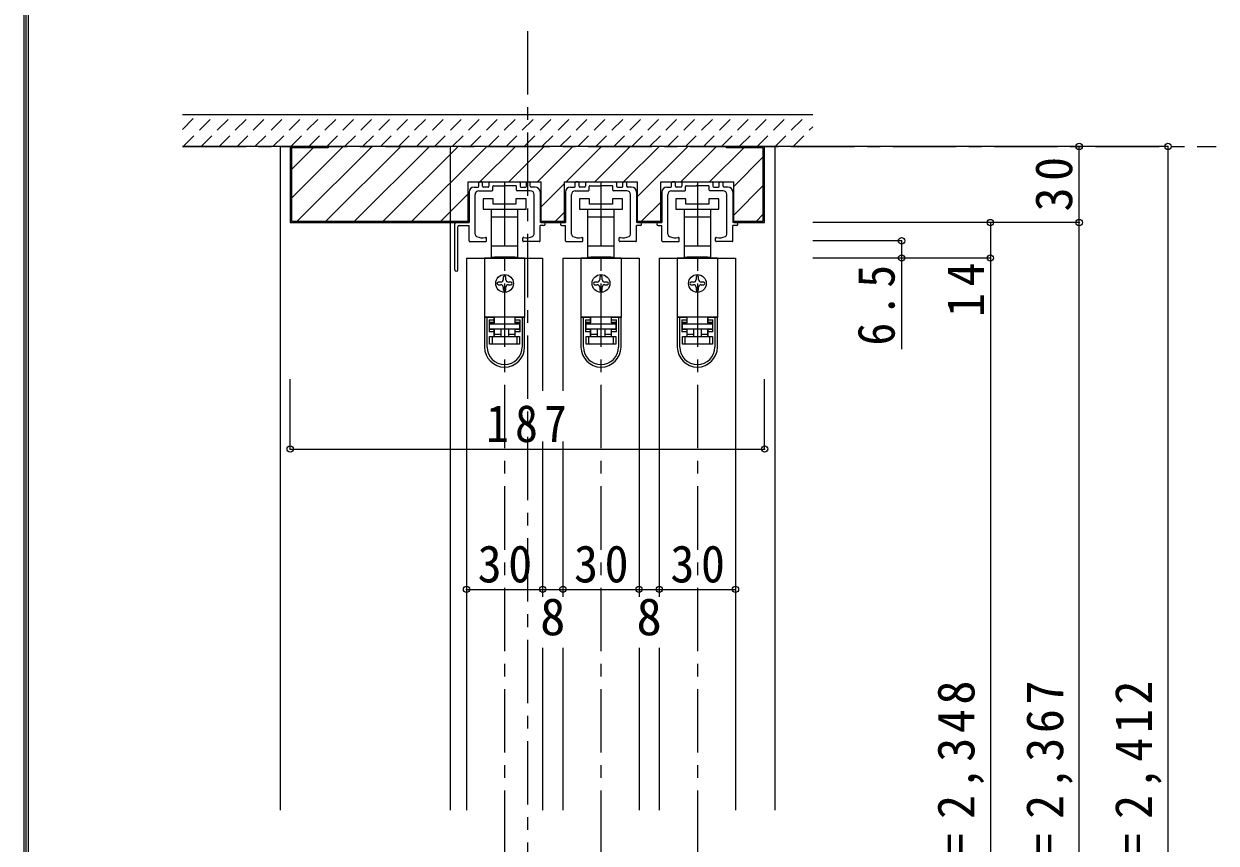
# Model space of a CAD drawing. Units: millimetres at full size, sheet at 1:5; details may follow other scales. Extents: x -973 to 977, y -718 to 696.
# Drawn here: x -973.3 to -503.3, y -322.7 to 0.4 of the extents above; entities that cross this region are included whole.
import ezdxf
from ezdxf.enums import TextEntityAlignment as Align

# ---------------------------------------------------------------- set-up
doc = ezdxf.new("R2010")
doc.units = ezdxf.units.MM
doc.header["$LTSCALE"] = 5
doc.header["$PDMODE"] = 32
doc.header["$PDSIZE"] = 2.5
doc.linetypes.add('CHAIN1', pattern=[8, 5, -1, 1, -1])
doc.linetypes.add('DASHED1', pattern=[1.8, 1.2, -0.6])
for name, color, linetype in [('0-0_補助線', 3, 'Continuous'), ('0-1_通り芯', 4, 'CHAIN1'), ('0-4_枠', 3, 'Continuous'), ('0-6_扉', 6, 'Continuous'), ('0-7_金物', 7, 'Continuous'), ('0-B_寸法', 7, 'Continuous'), ('0-C_ハッチ', 4, 'DASHED1'), ('F-1_枠', 6, 'Continuous')]:
    doc.layers.add(name, color=color, linetype=linetype)
doc.styles.add('ＭＳ ゴシック', font='')
doc.styles.get('ＭＳ ゴシック').set_extended_font_data('MS Gothic')

# ---------------------------------------------------------------- blocks, each defined once
blk = doc.blocks.new('下荷重(戸車)')
at = {"layer": '0-7_金物'}
for p, q in [((8.5, 37.107), (4.5, 37.107)), ((5.25, 30.107), (5.25, 33.107)), ((-5.25, 30.107), (0, 30.107)), ((0, 30.107), (5.25, 30.107)), ((5.25, 18.507), (5.25, 30.107)), ((0, 18.507), (-5.25, 18.507)), ((-5.25, 18.507), (-5.25, 14.107)), ((-5.25, 14.107), (-4, 14.107)), ((-4, 14.107), (-4, 13.807)), ((4, 14.107), (-4, 14.107)), ((5.25, 18.507), (0, 18.507)), ((4, 14.107), (5.25, 14.107)), ((4, 13.807), (4, 14.107)), ((5.25, 14.107), (5.25, 18.507)), ((7.9, 13.807), (-7.9, 13.807)), ((-7.9, 13.807), (-7.9, -9.493)), ((7.9, 13.807), (7.9, -9.493)), ((-0.5, 6.307), (-0.5, 5.307)), ((0.5, 5.307), (0.5, 6.307)), ((-1.5, 4.307), (-2.5, 4.307)), ((-2.5, 3.307), (-1.5, 3.307)), ((-0.5, 2.307), (-0.5, 1.307)), ((0.5, 1.307), (0.5, 2.307)), ((2.5, 4.307), (1.5, 4.307)), ((1.5, 3.307), (2.5, 3.307)), ((7.9, -9.493), (-7.9, -9.493)), ((-7.9, -9.493), (-7.9, -9.593)), ((-6.9, -9.593), (-7.9, -9.593)), ((-7.9, -9.593), (-7.9, -21.293)), ((-4.2, -9.593), (-6.9, -9.593)), ((-6.9, -21.293), (-6.9, -9.593)), ((-6.1, -10.593), (-6.1, -15.293)), ((-6.1, -10.593), (-4.2, -10.593)), ((-5.9, -11.693), (-5.9, -12.193)), ((-4, -11.693), (-5.9, -11.693)), ((-5.9, -12.193), (5.9, -12.193)), ((-5.9, -14.193), (-5.9, -12.193)), ((-4.9, -9.593), (-4.9, -9.493)), ((-4.2, -9.593), (-4.2, -10.593)), ((-4, -11.693), (-4, -9.493)), ((4, -9.493), (4, -11.693)), ((5.9, -11.693), (4, -11.693)), ((6.9, -9.593), (4.2, -9.593)), ((4.2, -10.593), (4.2, -9.593)), ((4.2, -11.593), (4.2, -10.593)), ((4.2, -10.593), (6.1, -10.593)), ((6.1, -11.593), (4.2, -11.593)), ((4.9, -9.493), (4.9, -9.593)), ((5.9, -12.193), (5.9, -11.693)), ((5.9, -12.193), (5.9, -14.193)), ((6.1, -15.293), (6.1, -10.593)), ((6.9, -9.593), (6.9, -21.293)), ((7.9, -9.593), (6.9, -9.593)), ((7.9, -9.493), (7.9, -9.593)), ((7.9, -21.293), (7.9, -9.593)), ((-6.1, -14.293), (-4.2, -14.293)), ((-4.2, -15.293), (-6.1, -15.293)), ((5.9, -14.193), (-5.9, -14.193)), ((-5.9, -17.193), (-4.9, -17.193)), ((-4.9, -17.193), (4.9, -17.193)), ((-4.9, -17.193), (-4.9, -20.193)), ((-4.2, -14.293), (-4.2, -15.293)), ((-4.2, -15.293), (-4.2, -17.193)), ((-4, -16.193), (-4, -14.193)), ((-1.5, -14.193), (-1.5, -17.193)), ((1.5, -14.193), (1.5, -17.193)), ((1.5, -16.193), (4, -16.193)), ((6.1, -15.293), (4.2, -15.293)), ((4.2, -17.193), (4.2, -15.293)), ((4.9, -17.193), (5.9, -17.193)), ((5.9, -17.193), (5.9, -20.193)), ((4.9, -20.193), (-4.9, -20.193))]:
    blk.add_line(p, q, dxfattribs=at)
for points in [[(-8.5, 33.107), (0, 33.107), (8.5, 33.107), (8.5, 37.107)], [(4.5, 37.107), (4.5, 35.107), (-4.5, 35.107), (-4.5, 37.107), (-8.5, 37.107), (-8.5, 33.107)], [(-5.25, 33.107), (-5.25, 30.107), (-5.25, 18.507)], [(-4.2, -10.593), (-4.2, -11.593), (-6.1, -11.593)], [(-4.9, -20.193), (-5.9, -20.193), (-5.9, -17.193)], [(-4, -17.193), (-4, -16.193), (-1.5, -16.193)], [(4, -14.193), (4, -16.193), (4, -17.193)], [(4.2, -15.293), (4.2, -14.293), (6.1, -14.293)], [(5.9, -20.193), (4.9, -20.193), (4.9, -17.193)]]:
    blk.add_lwpolyline(points, dxfattribs=at)
blk.add_circle((0, 3.807), 3.5, dxfattribs=at)
for centre, radius, start, end in [((-1.5, 5.307), 1, 270, 0), ((0, 6.307), 0.5, 90, 180), ((0, 6.307), 0.5, 0, 90), ((1.5, 5.307), 1, 180, 270), ((-2.5, 3.807), 0.5, 90, 180), ((-2.5, 3.807), 0.5, 180, 270), ((-1.5, 2.307), 1, 0, 90), ((0, 1.307), 0.5, 180, 270), ((0, 1.307), 0.5, 270, 0), ((1.5, 2.307), 1, 90, 180), ((2.5, 3.807), 0.5, 0, 90), ((2.5, 3.807), 0.5, 270, 0), ((0, -21.293), 7.9, 180, 0), ((0, -21.293), 6.9, 180, 0)]:
    blk.add_arc(centre, radius, start, end, dxfattribs=at)
blk = doc.blocks.new('03')
at = {"layer": '0-B_寸法'}
for p, q in [((-8.029, 9.476), (-8.929, 9.476)), ((-4.929, 9.476), (6.771, 9.476)), ((9.871, 9.476), (10.771, 9.476)), ((-13.079, 5.476), (-13.079, -6.524)), ((-11.079, 7.476), (-9.529, 7.476)), ((-9.229, 7.776), (-9.229, 9.176)), ((-9.229, 5.976), (-4.029, 5.976)), ((-7.729, 7.776), (-7.729, 9.176)), ((-5.529, 7.476), (-7.429, 7.476)), ((-5.229, 9.176), (-5.229, 7.776)), ((-3.729, 6.276), (-3.729, 7.676)), ((-3.429, 7.976), (0.621, 7.976)), ((0.921, 8.276), (0.621, 7.976)), ((0.921, 8.276), (1.221, 7.976)), ((5.271, 7.976), (1.221, 7.976)), ((5.571, 6.276), (5.571, 7.676)), ((11.071, 5.976), (5.871, 5.976)), ((7.071, 9.176), (7.071, 7.776)), ((7.371, 7.476), (9.271, 7.476)), ((9.571, 7.776), (9.571, 9.176)), ((11.071, 7.776), (11.071, 9.176)), ((12.921, 7.476), (11.371, 7.476)), ((14.921, 5.476), (14.921, -6.524)), ((-10.679, -11.096), (-10.679, 4.476)), ((12.521, -11.096), (12.521, 4.476)), ((-18.679, -25.124), (-18.679, -7.024)), ((-18.179, -6.524), (-13.079, -6.524)), ((-17.479, -25.124), (-17.479, -8.224)), ((-16.979, -7.724), (-13.079, -7.724)), ((-13.079, -13.724), (-13.079, -7.724)), ((16.321, -6.524), (14.921, -6.524)), ((16.321, -7.724), (14.921, -7.724)), ((14.921, -13.724), (14.921, -7.724)), ((-12.779, -14.024), (-6.529, -14.024)), ((-6.229, -13.724), (-6.229, -12.649)), ((8.071, -13.724), (8.071, -12.649)), ((14.621, -14.024), (8.371, -14.024))]:
    blk.add_line(p, q, dxfattribs=at)
for centre, radius, start, end in [((-8.929, 9.176), 0.3, 90, 180), ((-8.029, 9.176), 0.3, 0, 90), ((-4.929, 9.176), 0.3, 90, 180), ((6.771, 9.176), 0.3, 0, 90), ((9.871, 9.176), 0.3, 90, 180), ((10.771, 9.176), 0.3, 0, 90), ((-11.079, 5.476), 2, 90, 180), ((-9.229, 4.476), 1.5, 90, 180), ((-9.529, 7.776), 0.3, 270, 0), ((-7.429, 7.776), 0.3, 180, 270), ((-5.529, 7.776), 0.3, 270, 0), ((-4.029, 6.276), 0.3, 270, 0), ((-3.429, 7.676), 0.3, 90, 180), ((5.271, 7.676), 0.3, 0, 90), ((5.871, 6.276), 0.3, 180, 270), ((7.371, 7.776), 0.3, 180, 270), ((9.271, 7.776), 0.3, 270, 0), ((11.371, 7.776), 0.3, 180, 270), ((11.071, 4.476), 1.5, 0, 90), ((12.921, 5.476), 2, 0, 90), ((-18.179, -7.024), 0.5, 90, 180), ((-16.979, -8.224), 0.5, 90, 180), ((16.321, -7.124), 0.6, 0, 90), ((16.321, -7.124), 0.6, 270, 0), ((-12.779, -13.724), 0.3, 180, 270), ((-9.679, -11.096), 1, 180, 243.25632), ((-7.879, -7.524), 5, 243.25632, 284.75682), ((-6.529, -12.649), 0.3, 0, 104.75682), ((-6.529, -13.724), 0.3, 270, 0), ((8.371, -12.649), 0.3, 75.24318, 180), ((8.371, -13.724), 0.3, 180, 270), ((9.721, -7.524), 5, 255.24318, 296.74368), ((11.521, -11.096), 1, 296.74368, 0), ((14.621, -13.724), 0.3, 270, 0), ((-18.079, -25.124), 0.6, 180, 0)]:
    blk.add_arc(centre, radius, start, end, dxfattribs=at)
blk = doc.blocks.new('02')
at = {"layer": '0-B_寸法'}
for p, q in [((-12, 6.623), (-10.45, 6.623)), ((-10.15, 6.923), (-10.15, 8.323)), ((-10.15, 5.123), (-4.95, 5.123)), ((-8.95, 8.623), (-9.85, 8.623)), ((-8.65, 6.923), (-8.65, 8.323)), ((-6.45, 6.623), (-8.35, 6.623)), ((-6.15, 8.323), (-6.15, 6.923)), ((-5.85, 8.623), (5.85, 8.623)), ((-4.65, 5.423), (-4.65, 6.823)), ((-4.35, 7.123), (-0.3, 7.123)), ((0, 7.423), (-0.3, 7.123)), ((0, 7.423), (0.3, 7.123)), ((4.35, 7.123), (0.3, 7.123)), ((4.65, 5.423), (4.65, 6.823)), ((10.15, 5.123), (4.95, 5.123)), ((6.15, 8.323), (6.15, 6.923)), ((6.45, 6.623), (8.35, 6.623)), ((8.65, 6.923), (8.65, 8.323)), ((8.95, 8.623), (9.85, 8.623)), ((10.15, 6.923), (10.15, 8.323)), ((12, 6.623), (10.45, 6.623)), ((-14, 4.623), (-14, -7.377)), ((-11.6, -11.949), (-11.6, 3.623)), ((11.6, -11.949), (11.6, 3.623)), ((14, 4.623), (14, -7.377)), ((-15.4, -7.377), (-14, -7.377)), ((-15.4, -8.577), (-14, -8.577)), ((-14, -14.577), (-14, -8.577)), ((15.4, -7.377), (14, -7.377)), ((15.4, -8.577), (14, -8.577)), ((14, -14.577), (14, -8.577)), ((-7.15, -14.577), (-7.15, -13.502)), ((7.15, -14.577), (7.15, -13.502)), ((-13.7, -14.877), (-7.45, -14.877)), ((13.7, -14.877), (7.45, -14.877))]:
    blk.add_line(p, q, dxfattribs=at)
for centre, radius, start, end in [((-12, 4.623), 2, 90, 180), ((-10.15, 3.623), 1.5, 90, 180), ((-10.45, 6.923), 0.3, 270, 0), ((-9.85, 8.323), 0.3, 90, 180), ((-8.95, 8.323), 0.3, 0, 90), ((-8.35, 6.923), 0.3, 180, 270), ((-6.45, 6.923), 0.3, 270, 0), ((-5.85, 8.323), 0.3, 90, 180), ((-4.95, 5.423), 0.3, 270, 0), ((-4.35, 6.823), 0.3, 90, 180), ((4.35, 6.823), 0.3, 0, 90), ((4.95, 5.423), 0.3, 180, 270), ((5.85, 8.323), 0.3, 0, 90), ((6.45, 6.923), 0.3, 180, 270), ((8.35, 6.923), 0.3, 270, 0), ((8.95, 8.323), 0.3, 90, 180), ((9.85, 8.323), 0.3, 0, 90), ((10.45, 6.923), 0.3, 180, 270), ((10.15, 3.623), 1.5, 0, 90), ((12, 4.623), 2, 0, 90), ((-15.4, -7.977), 0.6, 90, 180), ((-15.4, -7.977), 0.6, 180, 270), ((15.4, -7.977), 0.6, 0, 90), ((15.4, -7.977), 0.6, 270, 0), ((-10.6, -11.949), 1, 180, 243.25632), ((-8.8, -8.377), 5, 243.25632, 284.75682), ((-7.45, -13.502), 0.3, 0, 104.75682), ((7.45, -13.502), 0.3, 75.24318, 180), ((8.8, -8.377), 5, 255.24318, 296.74368), ((10.6, -11.949), 1, 296.74368, 0), ((-13.7, -14.577), 0.3, 180, 270), ((-7.45, -14.577), 0.3, 270, 0), ((7.45, -14.577), 0.3, 180, 270), ((13.7, -14.577), 0.3, 270, 0)]:
    blk.add_arc(centre, radius, start, end, dxfattribs=at)

msp = doc.modelspace()

# ---------------------------------------------------------------- linework, layer by layer
at = {"layer": '0-0_補助線'}
for p, q in [((-798.247, -78), (-798.247, -62)), ((-798.247, -62), (-769.447, -62)), ((-769.447, -78), (-769.447, -62)), ((-760.247, -62), (-731.447, -62)), ((-760.247, -78), (-760.247, -62)), ((-731.447, -78), (-731.447, -62)), ((-722.247, -62), (-693.447, -62)), ((-693.447, -78), (-693.447, -62)), ((-769.447, -77.5), (-760.247, -77.5)), ((-769.447, -78), (-760.247, -78)), ((-731.447, -77.5), (-722.247, -77.5))]:
    msp.add_line(p, q, dxfattribs=at)
at = {"layer": '0-0_補助線', "color": 6}
for p, q in [((-798.847, -92), (-768.847, -92)), ((-760.847, -92), (-730.847, -92)), ((-722.847, -92), (-692.847, -92))]:
    msp.add_line(p, q, dxfattribs=at)
at = {"layer": '0-0_補助線'}
msp.add_lwpolyline([(-731.447, -78), (-722.247, -78), (-722.247, -62)], dxfattribs=at)
at = {"layer": '0-1_通り芯'}
for p, q in [((-774.847, -2.5), (-774.847, -577.5)), ((-910.847, -48), (-503.347, -48)), ((-783.847, -62), (-783.847, -567.5)), ((-745.847, -62), (-745.847, -567.5)), ((-707.847, -62), (-707.847, -567.5))]:
    msp.add_line(p, q, dxfattribs=at)
at = {"layer": '0-4_枠', "color": 4}
for p, q in [((-872.347, -48), (-868.347, -48)), ((-872.347, -48), (-872.347, -309.75)), ((-805.347, -48), (-805.347, -309.75)), ((-681.347, -48), (-677.347, -48)), ((-677.347, -48), (-677.347, -309.75))]:
    msp.add_line(p, q, dxfattribs=at)
at = {"layer": '0-4_枠'}
for p, q in [((-867.847, -48.5), (-867.847, -77.5)), ((-696.347, -48.5), (-696.347, -48)), ((-681.847, -48.5), (-696.347, -48.5)), ((-681.847, -77.5), (-681.847, -48.5)), ((-681.347, -78), (-681.347, -48)), ((-868.347, -78), (-798.247, -78)), ((-867.847, -77.5), (-798.247, -77.5)), ((-693.447, -77.5), (-681.847, -77.5)), ((-693.447, -78), (-681.347, -78))]:
    msp.add_line(p, q, dxfattribs=at)
for points in [[(-681.347, -48), (-868.347, -48), (-868.347, -78)], [(-853.347, -48), (-853.347, -48.5), (-867.847, -48.5)]]:
    msp.add_lwpolyline(points, dxfattribs=at)
at = {"layer": '0-6_扉'}
for p, q in [((-798.847, -92), (-798.847, -309.75)), ((-768.847, -92), (-768.847, -144.304)), ((-760.847, -92), (-760.847, -144.304)), ((-730.847, -92), (-730.847, -225.651)), ((-722.847, -92), (-722.847, -225.651)), ((-692.847, -92), (-692.847, -309.75)), ((-768.847, -164.304), (-768.847, -225.651)), ((-760.847, -164.304), (-760.847, -225.651)), ((-768.847, -245.651), (-768.847, -309.75)), ((-760.847, -245.651), (-760.847, -309.75)), ((-730.847, -245.651), (-730.847, -309.75)), ((-722.847, -245.651), (-722.847, -309.75))]:
    msp.add_line(p, q, dxfattribs=at)
at = {"layer": '0-B_寸法', "color": 2}
for p, q in [((-662.347, -35.5), (-910.847, -35.5)), ((-662.347, -48), (-910.847, -48))]:
    msp.add_line(p, q, dxfattribs=at)
at = {"layer": '0-B_寸法', "color": 4, "linetype": 'DASHED1'}
for p, q in [((-910.847, -41.253), (-905.094, -35.5)), ((-910.523, -48), (-898.023, -35.5)), ((-903.452, -48), (-890.952, -35.5)), ((-896.381, -48), (-883.881, -35.5)), ((-889.31, -48), (-876.81, -35.5)), ((-882.239, -48), (-869.739, -35.5)), ((-875.168, -48), (-862.668, -35.5)), ((-868.096, -48), (-855.596, -35.5)), ((-861.025, -48), (-848.525, -35.5)), ((-853.954, -48), (-841.454, -35.5)), ((-846.883, -48), (-834.383, -35.5)), ((-839.812, -48), (-827.312, -35.5)), ((-832.741, -48), (-820.241, -35.5)), ((-825.67, -48), (-813.17, -35.5)), ((-818.599, -48), (-806.099, -35.5)), ((-811.528, -48), (-799.028, -35.5)), ((-804.457, -48), (-791.957, -35.5)), ((-797.386, -48), (-784.886, -35.5)), ((-790.315, -48), (-777.815, -35.5)), ((-783.244, -48), (-770.744, -35.5)), ((-776.173, -48), (-763.673, -35.5)), ((-769.101, -48), (-756.601, -35.5)), ((-762.03, -48), (-749.53, -35.5)), ((-754.959, -48), (-742.459, -35.5)), ((-747.888, -48), (-735.388, -35.5)), ((-740.817, -48), (-728.317, -35.5)), ((-733.746, -48), (-721.246, -35.5)), ((-726.675, -48), (-714.175, -35.5)), ((-719.604, -48), (-707.104, -35.5)), ((-712.533, -48), (-700.033, -35.5)), ((-705.462, -48), (-692.962, -35.5)), ((-698.391, -48), (-685.891, -35.5)), ((-691.32, -48), (-678.82, -35.5)), ((-684.249, -48), (-671.749, -35.5)), ((-677.178, -48), (-664.678, -35.5)), ((-670.107, -48), (-662.347, -40.24))]:
    msp.add_line(p, q, dxfattribs=at)
at = {"layer": '0-B_寸法', "color": 4}
for p, q in [((-522.347, -48), (-662.347, -48)), ((-557.347, -552.5), (-557.347, -48)), ((-522.347, -48), (-522.347, -567.5)), ((-557.347, -78), (-662.347, -78)), ((-592.347, -78), (-592.347, -547.5)), ((-627.347, -85.2), (-662.347, -85.2)), ((-627.347, -85.2), (-627.347, -127.875)), ((-592.347, -92), (-662.347, -92)), ((-868.347, -167.304), (-868.347, -139.746)), ((-681.347, -167.304), (-681.347, -139.746)), ((-868.347, -167.304), (-681.347, -167.304)), ((-798.847, -222.651), (-768.847, -222.651)), ((-768.847, -222.651), (-760.847, -222.651)), ((-760.847, -222.651), (-730.847, -222.651)), ((-730.847, -222.651), (-722.847, -222.651)), ((-722.847, -222.651), (-692.847, -222.651))]:
    msp.add_line(p, q, dxfattribs=at)
at = {"layer": '0-B_寸法'}
for p in [(-557.347, -48), (-522.347, -48), (-592.347, -78), (-557.347, -78), (-627.347, -85.2), (-627.347, -92), (-592.347, -92), (-868.347, -167.304), (-681.347, -167.304), (-798.847, -222.651), (-768.847, -222.651), (-760.847, -222.651), (-730.847, -222.651), (-722.847, -222.651), (-692.847, -222.651)]:
    msp.add_point(p, dxfattribs=at)
at = {"layer": '0-C_ハッチ', "linetype": 'Continuous'}
for p, q in [((-867.847, -68.426), (-847.49, -48.068)), ((-867.847, -57.112), (-859.235, -48.5)), ((-865.607, -77.5), (-836.107, -48)), ((-854.294, -77.5), (-824.794, -48)), ((-842.98, -77.5), (-813.48, -48)), ((-831.666, -77.5), (-802.166, -48)), ((-820.353, -77.5), (-790.853, -48)), ((-793.539, -62), (-779.539, -48)), ((-782.225, -62), (-768.225, -48)), ((-770.911, -62), (-756.911, -48)), ((-759.598, -62), (-745.598, -48)), ((-748.284, -62), (-734.284, -48)), ((-736.97, -62), (-722.97, -48)), ((-731.447, -67.79), (-711.657, -48)), ((-714.343, -62), (-700.343, -48)), ((-703.029, -62), (-689.529, -48.5)), ((-693.447, -63.732), (-681.847, -52.132)), ((-769.447, -71.849), (-760.247, -62.649)), ((-693.447, -75.045), (-681.847, -63.445)), ((-809.039, -77.5), (-798.247, -66.708)), ((-729.843, -77.5), (-722.247, -69.904)), ((-763.784, -77.5), (-760.247, -73.963)), ((-684.588, -77.5), (-681.847, -74.759))]:
    msp.add_line(p, q, dxfattribs=at)
at = {"layer": 'F-1_枠'}
for p, q in [((-973.347, 695.833), (-973.347, -700.833)), ((-972.514, 695.833), (-972.514, -700.833)), ((-971.68, 695.833), (-971.68, -700.833))]:
    msp.add_line(p, q, dxfattribs=at)

# ---------------------------------------------------------------- block references
at = {"layer": '0-7_金物'}
for name, p in [('03', (-784.768, -71.476)), ('02', (-745.847, -70.623)), ('02', (-707.847, -70.623)), ('下荷重(戸車)', (-783.847, -105.807)), ('下荷重(戸車)', (-745.847, -105.807)), ('下荷重(戸車)', (-707.847, -105.807))]:
    msp.add_blockref(name, p, dxfattribs=at)

# ---------------------------------------------------------------- texts
at = {"layer": '0-B_寸法', "style": 'ＭＳ ゴシック'}
for p in [(-769.847, -245.151), (-731.847, -245.151)]:
    msp.add_text('8', height=14.66, dxfattribs=at).set_placement(p, align=Align.BOTTOM_LEFT)
at = {"layer": '0-B_寸法', "char_height": 14.66, "attachment_point": 7, "rotation": 90, "style": 'ＭＳ ゴシック'}
for s, insert in [('\\T1.27;\\W0.95;30', (-559.847, -73.625)), ('\\T1.27;\\W0.9;6.5', (-629.847, -126.5)), ('\\T1.27;\\W0.95;14', (-594.847, -115.25)), ('\\T1.19;\\W0.95;ＤＨ＝2,348', (-594.847, -381)), ('\\T1.19;\\W0.95;枠内＝2,367', (-559.847, -381)), ('\\T1.19;\\W0.95;枠外＝2,412', (-524.847, -381))]:
    msp.add_mtext(s, dxfattribs=dict(at, insert=insert))
at = {"layer": '0-B_寸法', "char_height": 14.66, "attachment_point": 7, "style": 'ＭＳ ゴシック'}
for s, insert in [('\\T1.27;\\W0.9;187', (-791.097, -164.804)), ('\\T1.27;\\W0.95;30', (-794.472, -220.151)), ('\\T1.27;\\W0.95;30', (-756.472, -220.151)), ('\\T1.27;\\W0.95;30', (-718.472, -220.151))]:
    msp.add_mtext(s, dxfattribs=dict(at, insert=insert))

doc.saveas('drawing.dxf')
